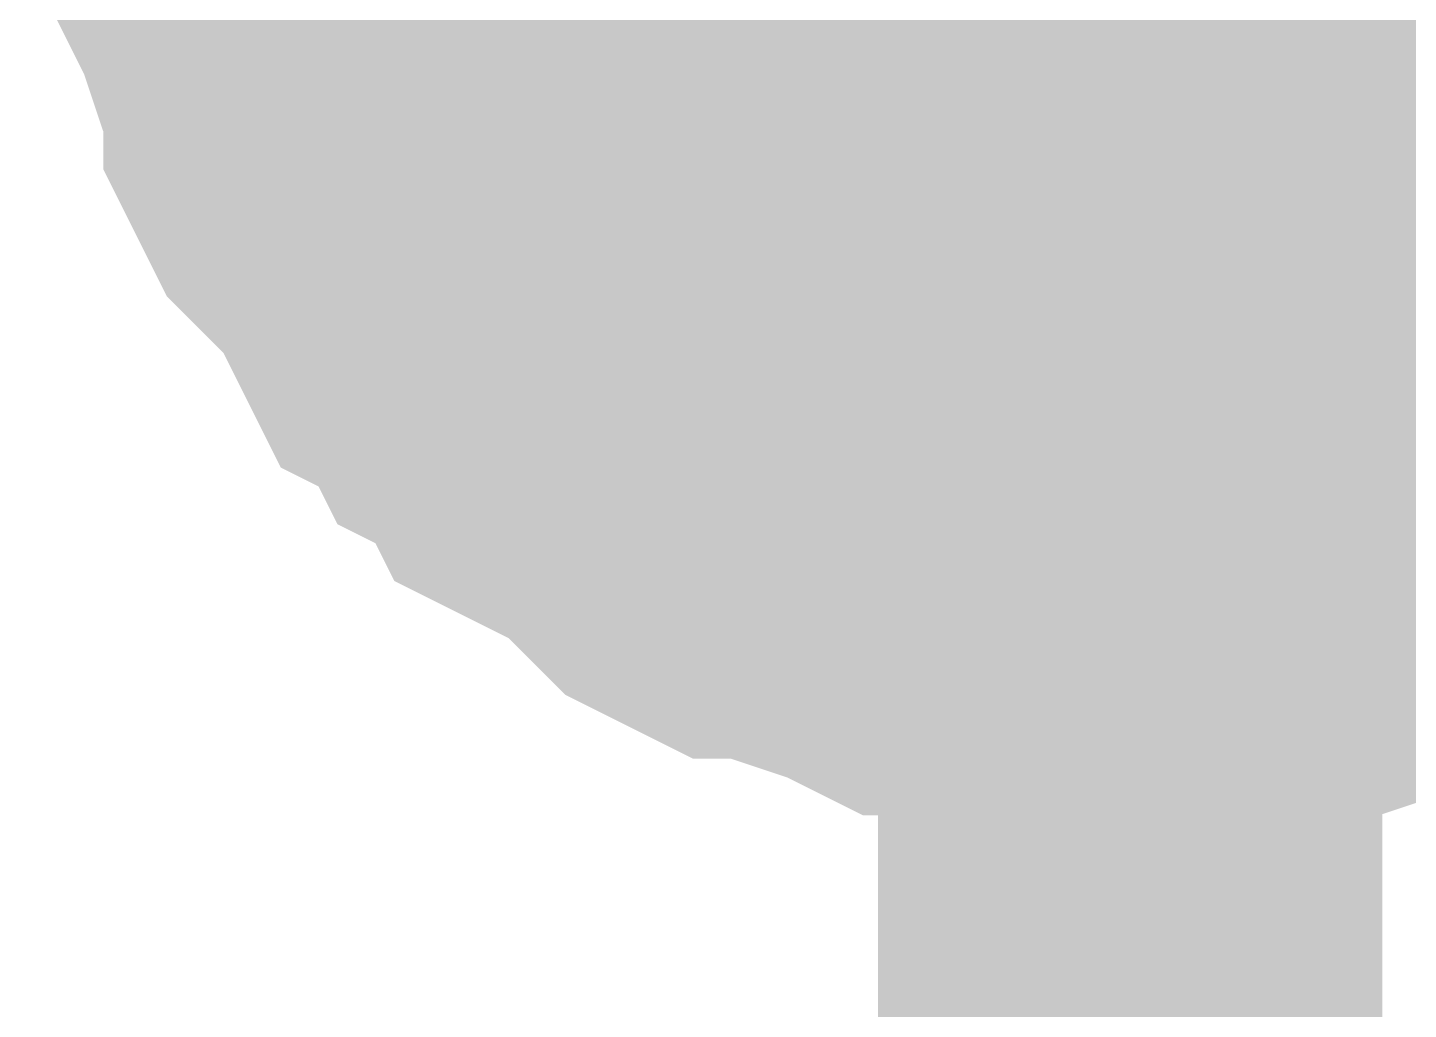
# Model space of a CAD drawing. Header units: inches. Extents: x 0 to 22.3, y 0 to 15.7.
# Drawn here: x 14.17428 to 14.20658, y 13.26958 to 13.29255 of the extents above; entities that cross this region are included whole.
import ezdxf

# ---------------------------------------------------------------- set-up
doc = ezdxf.new("R2010")
doc.units = ezdxf.units.IN
doc.header["$MEASUREMENT"] = 0
doc.layers.add('Sheet', color=255, linetype='Continuous')

msp = doc.modelspace()

# ---------------------------------------------------------------- linework, layer by layer
at = {"layer": 'Sheet'}
msp.add_lwpolyline([(14.19, 13.3, 0.02, 0.02, 1), (14.21, 13.3, 0.02, 0.02, 1)], format="xyseb", close=True, dxfattribs=at)
for points in [[(14.200071, 13.199581, 0.0118, 0.0118, 0), (14.200071, 13.299474, 0.0118, 0.0118, 0)], [(14.200071, 13.279583, 0.0118, 0.0118, 0), (14.199187, 13.279583, 0.0118, 0.0118, 0), (14.197861, 13.279583, 0.0118, 0.0118, 0), (14.196977, 13.280025, 0.0118, 0.0118, 0), (14.196093, 13.280025, 0.0118, 0.0118, 0), (14.195209, 13.280025, 0.0118, 0.0118, 0), (14.194325, 13.280467, 0.0118, 0.0118, 0), (14.192999, 13.280909, 0.0118, 0.0118, 0), (14.192115, 13.281351, 0.0118, 0.0118, 0), (14.191231, 13.281351, 0.0118, 0.0118, 0), (14.190346, 13.281793, 0.0118, 0.0118, 0), (14.189904, 13.282235, 0.0118, 0.0118, 0), (14.18902, 13.283119, 0.0118, 0.0118, 0), (14.188136, 13.283561, 0.0118, 0.0118, 0), (14.187252, 13.284003, 0.0118, 0.0118, 0), (14.18681, 13.284887, 0.0118, 0.0118, 0), (14.185926, 13.285329, 0.0118, 0.0118, 0), (14.185484, 13.286213, 0.0118, 0.0118, 0), (14.1846, 13.286655, 0.0118, 0.0118, 0), (14.184158, 13.287539, 0.0118, 0.0118, 0), (14.183716, 13.288423, 0.0118, 0.0118, 0), (14.182832, 13.289307, 0.0118, 0.0118, 0), (14.18239, 13.289749, 0.0118, 0.0118, 0), (14.181948, 13.290633, 0.0118, 0.0118, 0), (14.181948, 13.291517, 0.0118, 0.0118, 0), (14.181506, 13.292401, 0.0118, 0.0118, 0), (14.181064, 13.293727, 0.0118, 0.0118, 0), (14.180622, 13.294611, 0.0118, 0.0118, 0), (14.180622, 13.295495, 0.0118, 0.0118, 0), (14.180622, 13.29638, 0.0118, 0.0118, 0), (14.18018, 13.297264, 0.0118, 0.0118, 0), (14.18018, 13.29859, 0.0118, 0.0118, 0)], [(14.200071, 13.279583, 0.0118, 0.0118, 0), (14.199187, 13.279583, 0.0118, 0.0118, 0), (14.197861, 13.279583, 0.0118, 0.0118, 0), (14.196977, 13.280025, 0.0118, 0.0118, 0), (14.196093, 13.280025, 0.0118, 0.0118, 0), (14.195209, 13.280025, 0.0118, 0.0118, 0), (14.194325, 13.280467, 0.0118, 0.0118, 0), (14.192999, 13.280909, 0.0118, 0.0118, 0), (14.192115, 13.281351, 0.0118, 0.0118, 0), (14.191231, 13.281351, 0.0118, 0.0118, 0), (14.190346, 13.281793, 0.0118, 0.0118, 0), (14.189904, 13.282235, 0.0118, 0.0118, 0), (14.18902, 13.283119, 0.0118, 0.0118, 0), (14.188136, 13.283561, 0.0118, 0.0118, 0), (14.187252, 13.284003, 0.0118, 0.0118, 0), (14.18681, 13.284887, 0.0118, 0.0118, 0), (14.185926, 13.285329, 0.0118, 0.0118, 0), (14.185484, 13.286213, 0.0118, 0.0118, 0), (14.1846, 13.286655, 0.0118, 0.0118, 0), (14.184158, 13.287539, 0.0118, 0.0118, 0), (14.183716, 13.288423, 0.0118, 0.0118, 0), (14.182832, 13.289307, 0.0118, 0.0118, 0), (14.18239, 13.289749, 0.0118, 0.0118, 0), (14.181948, 13.290633, 0.0118, 0.0118, 0), (14.181948, 13.291517, 0.0118, 0.0118, 0), (14.181506, 13.292401, 0.0118, 0.0118, 0), (14.181064, 13.293727, 0.0118, 0.0118, 0), (14.180622, 13.294611, 0.0118, 0.0118, 0), (14.180622, 13.295495, 0.0118, 0.0118, 0), (14.180622, 13.29638, 0.0118, 0.0118, 0), (14.18018, 13.297264, 0.0118, 0.0118, 0), (14.18018, 13.29859, 0.0118, 0.0118, 0)], [(14.200071, 13.279583, 0.0118, 0.0118, 0), (14.199187, 13.279583, 0.0118, 0.0118, 0), (14.197861, 13.279583, 0.0118, 0.0118, 0), (14.196977, 13.280025, 0.0118, 0.0118, 0), (14.196093, 13.280025, 0.0118, 0.0118, 0), (14.195209, 13.280025, 0.0118, 0.0118, 0), (14.194325, 13.280467, 0.0118, 0.0118, 0), (14.192999, 13.280909, 0.0118, 0.0118, 0), (14.192115, 13.281351, 0.0118, 0.0118, 0), (14.191231, 13.281351, 0.0118, 0.0118, 0), (14.190346, 13.281793, 0.0118, 0.0118, 0), (14.189904, 13.282235, 0.0118, 0.0118, 0), (14.18902, 13.283119, 0.0118, 0.0118, 0), (14.188136, 13.283561, 0.0118, 0.0118, 0), (14.187252, 13.284003, 0.0118, 0.0118, 0), (14.18681, 13.284887, 0.0118, 0.0118, 0), (14.185926, 13.285329, 0.0118, 0.0118, 0), (14.185484, 13.286213, 0.0118, 0.0118, 0), (14.1846, 13.286655, 0.0118, 0.0118, 0), (14.184158, 13.287539, 0.0118, 0.0118, 0), (14.183716, 13.288423, 0.0118, 0.0118, 0), (14.182832, 13.289307, 0.0118, 0.0118, 0), (14.18239, 13.289749, 0.0118, 0.0118, 0), (14.181948, 13.290633, 0.0118, 0.0118, 0), (14.181948, 13.291517, 0.0118, 0.0118, 0), (14.181506, 13.292401, 0.0118, 0.0118, 0), (14.181064, 13.293727, 0.0118, 0.0118, 0), (14.180622, 13.294611, 0.0118, 0.0118, 0), (14.180622, 13.295495, 0.0118, 0.0118, 0), (14.180622, 13.29638, 0.0118, 0.0118, 0), (14.18018, 13.297264, 0.0118, 0.0118, 0), (14.18018, 13.29859, 0.0118, 0.0118, 0)], [(14.200071, 13.279583, 0.0118, 0.0118, 0), (14.199187, 13.279583, 0.0118, 0.0118, 0), (14.197861, 13.279583, 0.0118, 0.0118, 0), (14.196977, 13.280025, 0.0118, 0.0118, 0), (14.196093, 13.280025, 0.0118, 0.0118, 0), (14.195209, 13.280025, 0.0118, 0.0118, 0), (14.194325, 13.280467, 0.0118, 0.0118, 0), (14.192999, 13.280909, 0.0118, 0.0118, 0), (14.192115, 13.281351, 0.0118, 0.0118, 0), (14.191231, 13.281351, 0.0118, 0.0118, 0), (14.190346, 13.281793, 0.0118, 0.0118, 0), (14.189904, 13.282235, 0.0118, 0.0118, 0), (14.18902, 13.283119, 0.0118, 0.0118, 0), (14.188136, 13.283561, 0.0118, 0.0118, 0), (14.187252, 13.284003, 0.0118, 0.0118, 0), (14.18681, 13.284887, 0.0118, 0.0118, 0), (14.185926, 13.285329, 0.0118, 0.0118, 0), (14.185484, 13.286213, 0.0118, 0.0118, 0), (14.1846, 13.286655, 0.0118, 0.0118, 0), (14.184158, 13.287539, 0.0118, 0.0118, 0), (14.183716, 13.288423, 0.0118, 0.0118, 0), (14.182832, 13.289307, 0.0118, 0.0118, 0), (14.18239, 13.289749, 0.0118, 0.0118, 0), (14.181948, 13.290633, 0.0118, 0.0118, 0), (14.181948, 13.291517, 0.0118, 0.0118, 0), (14.181506, 13.292401, 0.0118, 0.0118, 0), (14.181064, 13.293727, 0.0118, 0.0118, 0), (14.180622, 13.294611, 0.0118, 0.0118, 0), (14.180622, 13.295495, 0.0118, 0.0118, 0), (14.180622, 13.29638, 0.0118, 0.0118, 0), (14.18018, 13.297264, 0.0118, 0.0118, 0), (14.18018, 13.29859, 0.0118, 0.0118, 0)], [(14.200071, 13.279583, 0.0118, 0.0118, 0), (14.199187, 13.279583, 0.0118, 0.0118, 0), (14.197861, 13.279583, 0.0118, 0.0118, 0), (14.196977, 13.280025, 0.0118, 0.0118, 0), (14.196093, 13.280025, 0.0118, 0.0118, 0), (14.195209, 13.280025, 0.0118, 0.0118, 0), (14.194325, 13.280467, 0.0118, 0.0118, 0), (14.192999, 13.280909, 0.0118, 0.0118, 0), (14.192115, 13.281351, 0.0118, 0.0118, 0), (14.191231, 13.281351, 0.0118, 0.0118, 0), (14.190346, 13.281793, 0.0118, 0.0118, 0), (14.189904, 13.282235, 0.0118, 0.0118, 0), (14.18902, 13.283119, 0.0118, 0.0118, 0), (14.188136, 13.283561, 0.0118, 0.0118, 0), (14.187252, 13.284003, 0.0118, 0.0118, 0), (14.18681, 13.284887, 0.0118, 0.0118, 0), (14.185926, 13.285329, 0.0118, 0.0118, 0), (14.185484, 13.286213, 0.0118, 0.0118, 0), (14.1846, 13.286655, 0.0118, 0.0118, 0), (14.184158, 13.287539, 0.0118, 0.0118, 0), (14.183716, 13.288423, 0.0118, 0.0118, 0), (14.182832, 13.289307, 0.0118, 0.0118, 0), (14.18239, 13.289749, 0.0118, 0.0118, 0), (14.181948, 13.290633, 0.0118, 0.0118, 0), (14.181948, 13.291517, 0.0118, 0.0118, 0), (14.181506, 13.292401, 0.0118, 0.0118, 0), (14.181064, 13.293727, 0.0118, 0.0118, 0), (14.180622, 13.294611, 0.0118, 0.0118, 0), (14.180622, 13.295495, 0.0118, 0.0118, 0), (14.180622, 13.29638, 0.0118, 0.0118, 0), (14.18018, 13.297264, 0.0118, 0.0118, 0), (14.18018, 13.29859, 0.0118, 0.0118, 0)], [(14.200071, 13.279583, 0.0118, 0.0118, 0), (14.199187, 13.279583, 0.0118, 0.0118, 0), (14.197861, 13.279583, 0.0118, 0.0118, 0), (14.196977, 13.280025, 0.0118, 0.0118, 0), (14.196093, 13.280025, 0.0118, 0.0118, 0), (14.195209, 13.280025, 0.0118, 0.0118, 0), (14.194325, 13.280467, 0.0118, 0.0118, 0), (14.192999, 13.280909, 0.0118, 0.0118, 0), (14.192115, 13.281351, 0.0118, 0.0118, 0), (14.191231, 13.281351, 0.0118, 0.0118, 0), (14.190346, 13.281793, 0.0118, 0.0118, 0), (14.189904, 13.282235, 0.0118, 0.0118, 0), (14.18902, 13.283119, 0.0118, 0.0118, 0), (14.188136, 13.283561, 0.0118, 0.0118, 0), (14.187252, 13.284003, 0.0118, 0.0118, 0), (14.18681, 13.284887, 0.0118, 0.0118, 0), (14.185926, 13.285329, 0.0118, 0.0118, 0), (14.185484, 13.286213, 0.0118, 0.0118, 0), (14.1846, 13.286655, 0.0118, 0.0118, 0), (14.184158, 13.287539, 0.0118, 0.0118, 0), (14.183716, 13.288423, 0.0118, 0.0118, 0), (14.182832, 13.289307, 0.0118, 0.0118, 0), (14.18239, 13.289749, 0.0118, 0.0118, 0), (14.181948, 13.290633, 0.0118, 0.0118, 0), (14.181948, 13.291517, 0.0118, 0.0118, 0), (14.181506, 13.292401, 0.0118, 0.0118, 0), (14.181064, 13.293727, 0.0118, 0.0118, 0), (14.180622, 13.294611, 0.0118, 0.0118, 0), (14.180622, 13.295495, 0.0118, 0.0118, 0), (14.180622, 13.29638, 0.0118, 0.0118, 0), (14.18018, 13.297264, 0.0118, 0.0118, 0), (14.18018, 13.29859, 0.0118, 0.0118, 0)], [(14.200071, 13.279583, 0.0039, 0.0039, 0), (14.199187, 13.279583, 0.0039, 0.0039, 0), (14.197861, 13.279583, 0.0039, 0.0039, 0), (14.196977, 13.280025, 0.0039, 0.0039, 0), (14.196093, 13.280025, 0.0039, 0.0039, 0), (14.195209, 13.280025, 0.0039, 0.0039, 0), (14.194325, 13.280467, 0.0039, 0.0039, 0), (14.192999, 13.280909, 0.0039, 0.0039, 0), (14.192115, 13.281351, 0.0039, 0.0039, 0), (14.191231, 13.281351, 0.0039, 0.0039, 0), (14.190346, 13.281793, 0.0039, 0.0039, 0), (14.189904, 13.282235, 0.0039, 0.0039, 0), (14.18902, 13.283119, 0.0039, 0.0039, 0), (14.188136, 13.283561, 0.0039, 0.0039, 0), (14.187252, 13.284003, 0.0039, 0.0039, 0), (14.18681, 13.284887, 0.0039, 0.0039, 0), (14.185926, 13.285329, 0.0039, 0.0039, 0), (14.185484, 13.286213, 0.0039, 0.0039, 0), (14.1846, 13.286655, 0.0039, 0.0039, 0), (14.184158, 13.287539, 0.0039, 0.0039, 0), (14.183716, 13.288423, 0.0039, 0.0039, 0), (14.182832, 13.289307, 0.0039, 0.0039, 0), (14.18239, 13.289749, 0.0039, 0.0039, 0), (14.181948, 13.290633, 0.0039, 0.0039, 0), (14.181948, 13.291517, 0.0039, 0.0039, 0), (14.181506, 13.292401, 0.0039, 0.0039, 0), (14.181064, 13.293727, 0.0039, 0.0039, 0), (14.180622, 13.294611, 0.0039, 0.0039, 0)], [(14.200071, 13.279583, 0.0039, 0.0039, 0), (14.199187, 13.279583, 0.0039, 0.0039, 0), (14.197861, 13.279583, 0.0039, 0.0039, 0), (14.196977, 13.280025, 0.0039, 0.0039, 0), (14.196093, 13.280025, 0.0039, 0.0039, 0), (14.195209, 13.280025, 0.0039, 0.0039, 0), (14.194325, 13.280467, 0.0039, 0.0039, 0), (14.192999, 13.280909, 0.0039, 0.0039, 0), (14.192115, 13.281351, 0.0039, 0.0039, 0), (14.191231, 13.281351, 0.0039, 0.0039, 0), (14.190346, 13.281793, 0.0039, 0.0039, 0), (14.189904, 13.282235, 0.0039, 0.0039, 0), (14.18902, 13.283119, 0.0039, 0.0039, 0), (14.188136, 13.283561, 0.0039, 0.0039, 0), (14.187252, 13.284003, 0.0039, 0.0039, 0), (14.18681, 13.284887, 0.0039, 0.0039, 0), (14.185926, 13.285329, 0.0039, 0.0039, 0), (14.185484, 13.286213, 0.0039, 0.0039, 0), (14.1846, 13.286655, 0.0039, 0.0039, 0), (14.184158, 13.287539, 0.0039, 0.0039, 0), (14.183716, 13.288423, 0.0039, 0.0039, 0), (14.182832, 13.289307, 0.0039, 0.0039, 0), (14.18239, 13.289749, 0.0039, 0.0039, 0), (14.181948, 13.290633, 0.0039, 0.0039, 0), (14.181948, 13.291517, 0.0039, 0.0039, 0), (14.181506, 13.292401, 0.0039, 0.0039, 0), (14.181064, 13.293727, 0.0039, 0.0039, 0), (14.180622, 13.294611, 0.0039, 0.0039, 0)], [(14.200071, 13.279583, 0.0039, 0.0039, 0), (14.199187, 13.279583, 0.0039, 0.0039, 0), (14.197861, 13.279583, 0.0039, 0.0039, 0), (14.196977, 13.280025, 0.0039, 0.0039, 0), (14.196093, 13.280025, 0.0039, 0.0039, 0), (14.195209, 13.280025, 0.0039, 0.0039, 0), (14.194325, 13.280467, 0.0039, 0.0039, 0), (14.192999, 13.280909, 0.0039, 0.0039, 0), (14.192115, 13.281351, 0.0039, 0.0039, 0), (14.191231, 13.281351, 0.0039, 0.0039, 0), (14.190346, 13.281793, 0.0039, 0.0039, 0), (14.189904, 13.282235, 0.0039, 0.0039, 0), (14.18902, 13.283119, 0.0039, 0.0039, 0), (14.188136, 13.283561, 0.0039, 0.0039, 0), (14.187252, 13.284003, 0.0039, 0.0039, 0), (14.18681, 13.284887, 0.0039, 0.0039, 0), (14.185926, 13.285329, 0.0039, 0.0039, 0), (14.185484, 13.286213, 0.0039, 0.0039, 0), (14.1846, 13.286655, 0.0039, 0.0039, 0), (14.184158, 13.287539, 0.0039, 0.0039, 0), (14.183716, 13.288423, 0.0039, 0.0039, 0), (14.182832, 13.289307, 0.0039, 0.0039, 0), (14.18239, 13.289749, 0.0039, 0.0039, 0), (14.181948, 13.290633, 0.0039, 0.0039, 0), (14.181948, 13.291517, 0.0039, 0.0039, 0), (14.181506, 13.292401, 0.0039, 0.0039, 0), (14.181064, 13.293727, 0.0039, 0.0039, 0), (14.180622, 13.294611, 0.0039, 0.0039, 0)], [(14.200071, 13.279583, 0.0039, 0.0039, 0), (14.199187, 13.279583, 0.0039, 0.0039, 0), (14.197861, 13.279583, 0.0039, 0.0039, 0), (14.196977, 13.280025, 0.0039, 0.0039, 0), (14.196093, 13.280025, 0.0039, 0.0039, 0), (14.195209, 13.280025, 0.0039, 0.0039, 0), (14.194325, 13.280467, 0.0039, 0.0039, 0), (14.192999, 13.280909, 0.0039, 0.0039, 0), (14.192115, 13.281351, 0.0039, 0.0039, 0), (14.191231, 13.281351, 0.0039, 0.0039, 0), (14.190346, 13.281793, 0.0039, 0.0039, 0), (14.189904, 13.282235, 0.0039, 0.0039, 0), (14.18902, 13.283119, 0.0039, 0.0039, 0), (14.188136, 13.283561, 0.0039, 0.0039, 0), (14.187252, 13.284003, 0.0039, 0.0039, 0), (14.18681, 13.284887, 0.0039, 0.0039, 0), (14.185926, 13.285329, 0.0039, 0.0039, 0), (14.185484, 13.286213, 0.0039, 0.0039, 0), (14.1846, 13.286655, 0.0039, 0.0039, 0), (14.184158, 13.287539, 0.0039, 0.0039, 0), (14.183716, 13.288423, 0.0039, 0.0039, 0), (14.182832, 13.289307, 0.0039, 0.0039, 0), (14.18239, 13.289749, 0.0039, 0.0039, 0), (14.181948, 13.290633, 0.0039, 0.0039, 0), (14.181948, 13.291517, 0.0039, 0.0039, 0), (14.181506, 13.292401, 0.0039, 0.0039, 0), (14.181064, 13.293727, 0.0039, 0.0039, 0), (14.180622, 13.294611, 0.0039, 0.0039, 0)], [(14.200071, 13.279583, 0.0039, 0.0039, 0), (14.199187, 13.279583, 0.0039, 0.0039, 0), (14.197861, 13.279583, 0.0039, 0.0039, 0), (14.196977, 13.280025, 0.0039, 0.0039, 0), (14.196093, 13.280025, 0.0039, 0.0039, 0), (14.195209, 13.280025, 0.0039, 0.0039, 0), (14.194325, 13.280467, 0.0039, 0.0039, 0), (14.192999, 13.280909, 0.0039, 0.0039, 0), (14.192115, 13.281351, 0.0039, 0.0039, 0), (14.191231, 13.281351, 0.0039, 0.0039, 0), (14.190346, 13.281793, 0.0039, 0.0039, 0), (14.189904, 13.282235, 0.0039, 0.0039, 0), (14.18902, 13.283119, 0.0039, 0.0039, 0), (14.188136, 13.283561, 0.0039, 0.0039, 0), (14.187252, 13.284003, 0.0039, 0.0039, 0), (14.18681, 13.284887, 0.0039, 0.0039, 0), (14.185926, 13.285329, 0.0039, 0.0039, 0), (14.185484, 13.286213, 0.0039, 0.0039, 0), (14.1846, 13.286655, 0.0039, 0.0039, 0), (14.184158, 13.287539, 0.0039, 0.0039, 0), (14.183716, 13.288423, 0.0039, 0.0039, 0), (14.182832, 13.289307, 0.0039, 0.0039, 0), (14.18239, 13.289749, 0.0039, 0.0039, 0), (14.181948, 13.290633, 0.0039, 0.0039, 0), (14.181948, 13.291517, 0.0039, 0.0039, 0), (14.181506, 13.292401, 0.0039, 0.0039, 0), (14.181064, 13.293727, 0.0039, 0.0039, 0), (14.180622, 13.294611, 0.0039, 0.0039, 0)], [(14.200071, 13.279583, 0.0039, 0.0039, 0), (14.199187, 13.279583, 0.0039, 0.0039, 0), (14.197861, 13.279583, 0.0039, 0.0039, 0), (14.196977, 13.280025, 0.0039, 0.0039, 0), (14.196093, 13.280025, 0.0039, 0.0039, 0), (14.195209, 13.280025, 0.0039, 0.0039, 0), (14.194325, 13.280467, 0.0039, 0.0039, 0), (14.192999, 13.280909, 0.0039, 0.0039, 0), (14.192115, 13.281351, 0.0039, 0.0039, 0), (14.191231, 13.281351, 0.0039, 0.0039, 0), (14.190346, 13.281793, 0.0039, 0.0039, 0), (14.189904, 13.282235, 0.0039, 0.0039, 0), (14.18902, 13.283119, 0.0039, 0.0039, 0), (14.188136, 13.283561, 0.0039, 0.0039, 0), (14.187252, 13.284003, 0.0039, 0.0039, 0), (14.18681, 13.284887, 0.0039, 0.0039, 0), (14.185926, 13.285329, 0.0039, 0.0039, 0), (14.185484, 13.286213, 0.0039, 0.0039, 0), (14.1846, 13.286655, 0.0039, 0.0039, 0), (14.184158, 13.287539, 0.0039, 0.0039, 0), (14.183716, 13.288423, 0.0039, 0.0039, 0), (14.182832, 13.289307, 0.0039, 0.0039, 0), (14.18239, 13.289749, 0.0039, 0.0039, 0), (14.181948, 13.290633, 0.0039, 0.0039, 0), (14.181948, 13.291517, 0.0039, 0.0039, 0), (14.181506, 13.292401, 0.0039, 0.0039, 0), (14.181064, 13.293727, 0.0039, 0.0039, 0), (14.180622, 13.294611, 0.0039, 0.0039, 0)], [(14.212891, 13.284003, 0.0118, 0.0118, 0), (14.212006, 13.283561, 0.0118, 0.0118, 0), (14.211564, 13.283119, 0.0118, 0.0118, 0), (14.21068, 13.282235, 0.0118, 0.0118, 0), (14.209796, 13.281793, 0.0118, 0.0118, 0), (14.208912, 13.281351, 0.0118, 0.0118, 0), (14.208028, 13.281351, 0.0118, 0.0118, 0), (14.207144, 13.280909, 0.0118, 0.0118, 0), (14.20626, 13.280467, 0.0118, 0.0118, 0), (14.204934, 13.280025, 0.0118, 0.0118, 0), (14.20405, 13.280025, 0.0118, 0.0118, 0), (14.203166, 13.280025, 0.0118, 0.0118, 0), (14.202282, 13.279583, 0.0118, 0.0118, 0), (14.200955, 13.279583, 0.0118, 0.0118, 0), (14.200071, 13.279583, 0.0118, 0.0118, 0)], [(14.212891, 13.284003, 0.0118, 0.0118, 0), (14.212006, 13.283561, 0.0118, 0.0118, 0), (14.211564, 13.283119, 0.0118, 0.0118, 0), (14.21068, 13.282235, 0.0118, 0.0118, 0), (14.209796, 13.281793, 0.0118, 0.0118, 0), (14.208912, 13.281351, 0.0118, 0.0118, 0), (14.208028, 13.281351, 0.0118, 0.0118, 0), (14.207144, 13.280909, 0.0118, 0.0118, 0), (14.20626, 13.280467, 0.0118, 0.0118, 0), (14.204934, 13.280025, 0.0118, 0.0118, 0), (14.20405, 13.280025, 0.0118, 0.0118, 0), (14.203166, 13.280025, 0.0118, 0.0118, 0), (14.202282, 13.279583, 0.0118, 0.0118, 0), (14.200955, 13.279583, 0.0118, 0.0118, 0), (14.200071, 13.279583, 0.0118, 0.0118, 0)], [(14.212891, 13.284003, 0.0118, 0.0118, 0), (14.212006, 13.283561, 0.0118, 0.0118, 0), (14.211564, 13.283119, 0.0118, 0.0118, 0), (14.21068, 13.282235, 0.0118, 0.0118, 0), (14.209796, 13.281793, 0.0118, 0.0118, 0), (14.208912, 13.281351, 0.0118, 0.0118, 0), (14.208028, 13.281351, 0.0118, 0.0118, 0), (14.207144, 13.280909, 0.0118, 0.0118, 0), (14.20626, 13.280467, 0.0118, 0.0118, 0), (14.204934, 13.280025, 0.0118, 0.0118, 0), (14.20405, 13.280025, 0.0118, 0.0118, 0), (14.203166, 13.280025, 0.0118, 0.0118, 0), (14.202282, 13.279583, 0.0118, 0.0118, 0), (14.200955, 13.279583, 0.0118, 0.0118, 0), (14.200071, 13.279583, 0.0118, 0.0118, 0)], [(14.212891, 13.284003, 0.0118, 0.0118, 0), (14.212006, 13.283561, 0.0118, 0.0118, 0), (14.211564, 13.283119, 0.0118, 0.0118, 0), (14.21068, 13.282235, 0.0118, 0.0118, 0), (14.209796, 13.281793, 0.0118, 0.0118, 0), (14.208912, 13.281351, 0.0118, 0.0118, 0), (14.208028, 13.281351, 0.0118, 0.0118, 0), (14.207144, 13.280909, 0.0118, 0.0118, 0), (14.20626, 13.280467, 0.0118, 0.0118, 0), (14.204934, 13.280025, 0.0118, 0.0118, 0), (14.20405, 13.280025, 0.0118, 0.0118, 0), (14.203166, 13.280025, 0.0118, 0.0118, 0), (14.202282, 13.279583, 0.0118, 0.0118, 0), (14.200955, 13.279583, 0.0118, 0.0118, 0), (14.200071, 13.279583, 0.0118, 0.0118, 0)], [(14.212891, 13.284003, 0.0118, 0.0118, 0), (14.212006, 13.283561, 0.0118, 0.0118, 0), (14.211564, 13.283119, 0.0118, 0.0118, 0), (14.21068, 13.282235, 0.0118, 0.0118, 0), (14.209796, 13.281793, 0.0118, 0.0118, 0), (14.208912, 13.281351, 0.0118, 0.0118, 0), (14.208028, 13.281351, 0.0118, 0.0118, 0), (14.207144, 13.280909, 0.0118, 0.0118, 0), (14.20626, 13.280467, 0.0118, 0.0118, 0), (14.204934, 13.280025, 0.0118, 0.0118, 0), (14.20405, 13.280025, 0.0118, 0.0118, 0), (14.203166, 13.280025, 0.0118, 0.0118, 0), (14.202282, 13.279583, 0.0118, 0.0118, 0), (14.200955, 13.279583, 0.0118, 0.0118, 0), (14.200071, 13.279583, 0.0118, 0.0118, 0)], [(14.212891, 13.284003, 0.0118, 0.0118, 0), (14.212006, 13.283561, 0.0118, 0.0118, 0), (14.211564, 13.283119, 0.0118, 0.0118, 0), (14.21068, 13.282235, 0.0118, 0.0118, 0), (14.209796, 13.281793, 0.0118, 0.0118, 0), (14.208912, 13.281351, 0.0118, 0.0118, 0), (14.208028, 13.281351, 0.0118, 0.0118, 0), (14.207144, 13.280909, 0.0118, 0.0118, 0), (14.20626, 13.280467, 0.0118, 0.0118, 0), (14.204934, 13.280025, 0.0118, 0.0118, 0), (14.20405, 13.280025, 0.0118, 0.0118, 0), (14.203166, 13.280025, 0.0118, 0.0118, 0), (14.202282, 13.279583, 0.0118, 0.0118, 0), (14.200955, 13.279583, 0.0118, 0.0118, 0), (14.200071, 13.279583, 0.0118, 0.0118, 0)], [(14.208912, 13.281351, 0.0039, 0.0039, 0), (14.208028, 13.281351, 0.0039, 0.0039, 0), (14.207144, 13.280909, 0.0039, 0.0039, 0), (14.20626, 13.280467, 0.0039, 0.0039, 0), (14.204934, 13.280025, 0.0039, 0.0039, 0), (14.20405, 13.280025, 0.0039, 0.0039, 0), (14.203166, 13.280025, 0.0039, 0.0039, 0), (14.202282, 13.279583, 0.0039, 0.0039, 0), (14.200955, 13.279583, 0.0039, 0.0039, 0), (14.200071, 13.279583, 0.0039, 0.0039, 0)], [(14.208912, 13.281351, 0.0039, 0.0039, 0), (14.208028, 13.281351, 0.0039, 0.0039, 0), (14.207144, 13.280909, 0.0039, 0.0039, 0), (14.20626, 13.280467, 0.0039, 0.0039, 0), (14.204934, 13.280025, 0.0039, 0.0039, 0), (14.20405, 13.280025, 0.0039, 0.0039, 0), (14.203166, 13.280025, 0.0039, 0.0039, 0), (14.202282, 13.279583, 0.0039, 0.0039, 0), (14.200955, 13.279583, 0.0039, 0.0039, 0), (14.200071, 13.279583, 0.0039, 0.0039, 0)], [(14.208912, 13.281351, 0.0039, 0.0039, 0), (14.208028, 13.281351, 0.0039, 0.0039, 0), (14.207144, 13.280909, 0.0039, 0.0039, 0), (14.20626, 13.280467, 0.0039, 0.0039, 0), (14.204934, 13.280025, 0.0039, 0.0039, 0), (14.20405, 13.280025, 0.0039, 0.0039, 0), (14.203166, 13.280025, 0.0039, 0.0039, 0), (14.202282, 13.279583, 0.0039, 0.0039, 0), (14.200955, 13.279583, 0.0039, 0.0039, 0), (14.200071, 13.279583, 0.0039, 0.0039, 0)], [(14.208912, 13.281351, 0.0039, 0.0039, 0), (14.208028, 13.281351, 0.0039, 0.0039, 0), (14.207144, 13.280909, 0.0039, 0.0039, 0), (14.20626, 13.280467, 0.0039, 0.0039, 0), (14.204934, 13.280025, 0.0039, 0.0039, 0), (14.20405, 13.280025, 0.0039, 0.0039, 0), (14.203166, 13.280025, 0.0039, 0.0039, 0), (14.202282, 13.279583, 0.0039, 0.0039, 0), (14.200955, 13.279583, 0.0039, 0.0039, 0), (14.200071, 13.279583, 0.0039, 0.0039, 0)], [(14.208912, 13.281351, 0.0039, 0.0039, 0), (14.208028, 13.281351, 0.0039, 0.0039, 0), (14.207144, 13.280909, 0.0039, 0.0039, 0), (14.20626, 13.280467, 0.0039, 0.0039, 0), (14.204934, 13.280025, 0.0039, 0.0039, 0), (14.20405, 13.280025, 0.0039, 0.0039, 0), (14.203166, 13.280025, 0.0039, 0.0039, 0), (14.202282, 13.279583, 0.0039, 0.0039, 0), (14.200955, 13.279583, 0.0039, 0.0039, 0), (14.200071, 13.279583, 0.0039, 0.0039, 0)], [(14.208912, 13.281351, 0.0039, 0.0039, 0), (14.208028, 13.281351, 0.0039, 0.0039, 0), (14.207144, 13.280909, 0.0039, 0.0039, 0), (14.20626, 13.280467, 0.0039, 0.0039, 0), (14.204934, 13.280025, 0.0039, 0.0039, 0), (14.20405, 13.280025, 0.0039, 0.0039, 0), (14.203166, 13.280025, 0.0039, 0.0039, 0), (14.202282, 13.279583, 0.0039, 0.0039, 0), (14.200955, 13.279583, 0.0039, 0.0039, 0), (14.200071, 13.279583, 0.0039, 0.0039, 0)]]:
    msp.add_lwpolyline(points, format="xyseb", dxfattribs=at)

doc.saveas('drawing.dxf')
